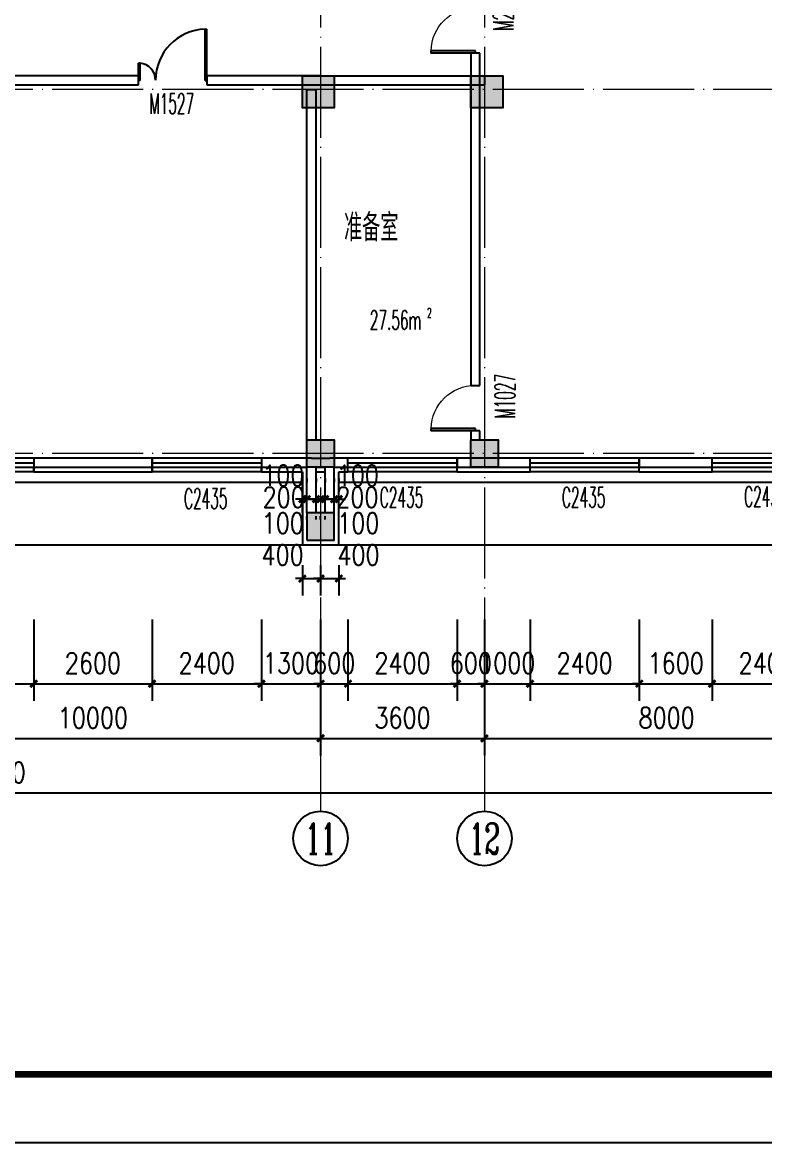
# Model space of a CAD drawing. Extents: x 1417642 to 3570900, y 124798 to 1191112.
# Drawn here: x 1514931 to 1531230, y 635398 to 660007 of the extents above; entities that cross this region are included whole.
import ezdxf
from ezdxf.enums import TextEntityAlignment as Align

# ---------------------------------------------------------------- set-up
doc = ezdxf.new("R2010")
doc.units = 0
doc.header["$LTSCALE"] = 1000
doc.header["$MEASUREMENT"] = 0
doc.linetypes.add('DOTE', pattern=[2.42, 2, -0.2, 0.02, -0.2])
doc.layers.get('0').update_dxf_attribs({"linetype": 'CONTINUOUS'})
doc.layers.get('Defpoints').update_dxf_attribs({"linetype": 'CONTINUOUS'})
for name, color, linetype in [('AXIS', 3, 'CONTINUOUS'), ('AXIS_TEXT', 7, 'CONTINUOUS'), ('colu', 2, 'CONTINUOUS'), ('COLUMN', 9, 'CONTINUOUS'), ('DOTE', 1, 'DOTE'), ('PUB_DIM', 3, 'CONTINUOUS'), ('PUB_HATCH', 8, 'CONTINUOUS'), ('PUB_TEXT', 40, 'CONTINUOUS'), ('PUB_TITLE', 4, 'CONTINUOUS'), ('SPACE', 7, 'CONTINUOUS'), ('SURFACE', 6, 'CONTINUOUS'), ('tiaozheng', 20, 'CONTINUOUS'), ('WALL', 4, 'CONTINUOUS'), ('WINDOW', 2, 'CONTINUOUS'), ('WINDOW_TEXT', 7, 'CONTINUOUS'), ('柱填充 @ 1', 8, 'CONTINUOUS'), ('立面造型', 40, 'CONTINUOUS')]:
    doc.layers.add(name, color=color, linetype=linetype)
doc.styles.add('_TCH_AXIS', font='COMPLEX', dxfattribs={"bigfont": 'GBCBIG'})
doc.styles.add('_TCH_SPACE', font='ROMANS', dxfattribs={"width": 0.7, "height": 5, "bigfont": 'Z'})
doc.styles.add('_TCH_WINDOW', font='ROMANS.shx', dxfattribs={"width": 0.7, "height": 400, "bigfont": 'Z.shx'})
doc.styles.add('DIM_FONT', font='SIMPLEX.shx', dxfattribs={"width": 0.8})
doc.styles.add('Z', font='ROMANS', dxfattribs={"width": 0.7, "bigfont": 'Z'})
doc.dimstyles.new('DIMN150', dxfattribs={"dimscale": 1.5, "dimtxt": 300, "dimasz": 100, "dimexe": 250, "dimexo": 300, "dimgap": 150, "dimtad": 1, "dimdec": 0, "dimzin": 0, "dimdsep": 46, "dimtxsty": 'DIM_FONT', "dimblk": 'ARCHTICK', "dimcen": 0.09, "dimdle": 1.5, "dimclrt": 7, "dimazin": 2, "dimtfac": 1, "dimtdec": 0, "dimtix": 1, "dimtmove": 2, "dimatfit": 3, "dimldrblk": 'ARCHTICK', "dimfxl": 1, "dimtolj": 1, "dimtzin": 0, "dimarcsym": 0})

# ---------------------------------------------------------------- blocks, each defined once
blk = doc.blocks.new('1')
at = {"layer": '柱填充 @ 1', "ltscale": 1000}
for points in [[(1485298, 695334), (1485998, 695334), (1485998, 694634), (1485298, 694634)], [(1488998, 695334), (1489698, 695334), (1489698, 694634), (1488998, 694634)], [(1485398, 687334), (1485998, 687334), (1485998, 686734), (1485398, 686734)], [(1488998, 687334), (1489598, 687334), (1489598, 686734), (1488998, 686734)]]:
    blk.add_hatch(color=256, dxfattribs=at).paths.add_polyline_path(points)
at = {"layer": 'colu', "ltscale": 1000}
for points in [[(1485298, 695334), (1485998, 695334), (1485998, 694634), (1485298, 694634)], [(1488998, 695334), (1489698, 695334), (1489698, 694634), (1488998, 694634)], [(1485398, 687334), (1485998, 687334), (1485998, 686734), (1485398, 686734)], [(1488998, 687334), (1489598, 687334), (1489598, 686734), (1488998, 686734)]]:
    blk.add_lwpolyline(points, close=True, dxfattribs=at)
blk = doc.blocks.new('_ArchTick')
at = {"color": 0, "linetype": 'ByBlock', "const_width": 0.4}
blk.add_lwpolyline([(-0.5, -0.5), (0.5, 0.5)], dxfattribs=at)
blk = doc.blocks.new('*D3293')
at = {"layer": 'Defpoints', "color": 0}
for p in [(1521379, 649535), (1521479, 649535), (1521479, 649535)]:
    blk.add_point(p, dxfattribs=at)
at = {"layer": 'PUB_DIM', "color": 0, "lineweight": -2}
for p, q in [((1521379, 649985), (1521379, 649910)), ((1521379, 649535), (1521229, 649535)), ((1521379, 649535), (1521479, 649535)), ((1521479, 649535), (1521629, 649535)), ((1521479, 649085), (1521479, 649160))]:
    blk.add_line(p, q, dxfattribs=at)
at = {"layer": 'PUB_DIM', "color": 0, "lineweight": -2, "xscale": 150, "yscale": 150, "zscale": 150}
blk.add_blockref('_ArchTick', (1521379, 649535), dxfattribs=at)
at = {"layer": 'PUB_DIM', "color": 0, "lineweight": -2, "xscale": 150, "yscale": 150, "zscale": 150, "rotation": 180}
blk.add_blockref('_ArchTick', (1521479, 649535), dxfattribs=at)
at = {"layer": 'PUB_DIM', "color": 7, "insert": (1520650, 649005), "char_height": 450, "attachment_point": 5, "style": 'DIM_FONT'}
blk.add_mtext('\\A1;100', dxfattribs=at)
blk = doc.blocks.new('*D3294')
at = {"layer": 'Defpoints', "color": 0}
for p in [(1521179, 649535), (1521379, 649535), (1521379, 649535)]:
    blk.add_point(p, dxfattribs=at)
at = {"layer": 'PUB_DIM', "color": 0, "lineweight": -2}
for p, q in [((1521179, 649985), (1521179, 649910)), ((1521179, 649535), (1521029, 649535)), ((1521179, 649535), (1521379, 649535)), ((1521379, 649535), (1521529, 649535)), ((1521379, 649085), (1521379, 649160))]:
    blk.add_line(p, q, dxfattribs=at)
at = {"layer": 'PUB_DIM', "color": 0, "lineweight": -2, "xscale": 150, "yscale": 150, "zscale": 150}
blk.add_blockref('_ArchTick', (1521179, 649535), dxfattribs=at)
at = {"layer": 'PUB_DIM', "color": 0, "lineweight": -2, "xscale": 150, "yscale": 150, "zscale": 150, "rotation": 180}
blk.add_blockref('_ArchTick', (1521379, 649535), dxfattribs=at)
at = {"layer": 'PUB_DIM', "color": 7, "insert": (1520670, 649575), "char_height": 450, "attachment_point": 5, "style": 'DIM_FONT'}
blk.add_mtext('\\A1;200', dxfattribs=at)
blk = doc.blocks.new('*D3295')
at = {"layer": 'Defpoints', "color": 0}
for p in [(1521079, 649535), (1521179, 649535), (1521179, 649535)]:
    blk.add_point(p, dxfattribs=at)
at = {"layer": 'PUB_DIM', "color": 0, "lineweight": -2}
for p, q in [((1521079, 649985), (1521079, 649910)), ((1521079, 649535), (1520929, 649535)), ((1521079, 649535), (1521179, 649535)), ((1521179, 649535), (1521329, 649535)), ((1521179, 649085), (1521179, 649160))]:
    blk.add_line(p, q, dxfattribs=at)
at = {"layer": 'PUB_DIM', "color": 0, "lineweight": -2, "xscale": 150, "yscale": 150, "zscale": 150}
blk.add_blockref('_ArchTick', (1521079, 649535), dxfattribs=at)
at = {"layer": 'PUB_DIM', "color": 0, "lineweight": -2, "xscale": 150, "yscale": 150, "zscale": 150, "rotation": 180}
blk.add_blockref('_ArchTick', (1521179, 649535), dxfattribs=at)
at = {"layer": 'PUB_DIM', "color": 7, "insert": (1520661, 650053), "char_height": 450, "attachment_point": 5, "style": 'DIM_FONT'}
blk.add_mtext('\\A1;100', dxfattribs=at)
blk = doc.blocks.new('*D3296')
at = {"layer": 'Defpoints', "color": 0}
for p in [(1521479, 649535), (1521579, 649535), (1521579, 649535)]:
    blk.add_point(p, dxfattribs=at)
at = {"layer": 'PUB_DIM', "color": 0, "lineweight": -2}
for p, q in [((1521579, 649985), (1521579, 649910)), ((1521479, 649535), (1521329, 649535)), ((1521479, 649535), (1521579, 649535)), ((1521579, 649535), (1521729, 649535)), ((1521479, 649085), (1521479, 649160))]:
    blk.add_line(p, q, dxfattribs=at)
at = {"layer": 'PUB_DIM', "color": 0, "lineweight": -2, "xscale": 150, "yscale": 150, "zscale": 150}
blk.add_blockref('_ArchTick', (1521479, 649535), dxfattribs=at)
at = {"layer": 'PUB_DIM', "color": 0, "lineweight": -2, "xscale": 150, "yscale": 150, "zscale": 150, "rotation": 180}
blk.add_blockref('_ArchTick', (1521579, 649535), dxfattribs=at)
at = {"layer": 'PUB_DIM', "color": 7, "insert": (1522308, 649005), "char_height": 450, "attachment_point": 5, "style": 'DIM_FONT'}
blk.add_mtext('\\A1;100', dxfattribs=at)
blk = doc.blocks.new('*D3297')
at = {"layer": 'Defpoints', "color": 0}
for p in [(1521579, 649535), (1521779, 649535), (1521779, 649535)]:
    blk.add_point(p, dxfattribs=at)
at = {"layer": 'PUB_DIM', "color": 0, "lineweight": -2}
for p, q in [((1521779, 649985), (1521779, 649910)), ((1521579, 649535), (1521429, 649535)), ((1521579, 649535), (1521779, 649535)), ((1521779, 649535), (1521929, 649535)), ((1521579, 649085), (1521579, 649160))]:
    blk.add_line(p, q, dxfattribs=at)
at = {"layer": 'PUB_DIM', "color": 0, "lineweight": -2, "xscale": 150, "yscale": 150, "zscale": 150}
blk.add_blockref('_ArchTick', (1521579, 649535), dxfattribs=at)
at = {"layer": 'PUB_DIM', "color": 0, "lineweight": -2, "xscale": 150, "yscale": 150, "zscale": 150, "rotation": 180}
blk.add_blockref('_ArchTick', (1521779, 649535), dxfattribs=at)
at = {"layer": 'PUB_DIM', "color": 7, "insert": (1522288, 649575), "char_height": 450, "attachment_point": 5, "style": 'DIM_FONT'}
blk.add_mtext('\\A1;200', dxfattribs=at)
blk = doc.blocks.new('*D3298')
at = {"layer": 'Defpoints', "color": 0}
for p in [(1521779, 649535), (1521879, 649535), (1521879, 649535)]:
    blk.add_point(p, dxfattribs=at)
at = {"layer": 'PUB_DIM', "color": 0, "lineweight": -2}
for p, q in [((1521879, 649985), (1521879, 649910)), ((1521779, 649535), (1521629, 649535)), ((1521779, 649535), (1521879, 649535)), ((1521879, 649535), (1522029, 649535)), ((1521779, 649085), (1521779, 649160))]:
    blk.add_line(p, q, dxfattribs=at)
at = {"layer": 'PUB_DIM', "color": 0, "lineweight": -2, "xscale": 150, "yscale": 150, "zscale": 150}
blk.add_blockref('_ArchTick', (1521779, 649535), dxfattribs=at)
at = {"layer": 'PUB_DIM', "color": 0, "lineweight": -2, "xscale": 150, "yscale": 150, "zscale": 150, "rotation": 180}
blk.add_blockref('_ArchTick', (1521879, 649535), dxfattribs=at)
at = {"layer": 'PUB_DIM', "color": 7, "insert": (1522297, 650053), "char_height": 450, "attachment_point": 5, "style": 'DIM_FONT'}
blk.add_mtext('\\A1;100', dxfattribs=at)
blk = doc.blocks.new('*D3605')
at = {"layer": 'Defpoints', "color": 0}
for p in [(1521079, 648533), (1521479, 648533), (1521479, 647789)]:
    blk.add_point(p, dxfattribs=at)
at = {"layer": 'PUB_DIM', "color": 0, "lineweight": -2}
for p, q in [((1521079, 648083), (1521079, 647414)), ((1521479, 648083), (1521479, 647414)), ((1521079, 647789), (1520929, 647789)), ((1521079, 647789), (1521479, 647789)), ((1521479, 647789), (1521629, 647789))]:
    blk.add_line(p, q, dxfattribs=at)
at = {"layer": 'PUB_DIM', "color": 0, "lineweight": -2, "xscale": 150, "yscale": 150, "zscale": 150}
blk.add_blockref('_ArchTick', (1521079, 647789), dxfattribs=at)
at = {"layer": 'PUB_DIM', "color": 0, "lineweight": -2, "xscale": 150, "yscale": 150, "zscale": 150, "rotation": 180}
blk.add_blockref('_ArchTick', (1521479, 647789), dxfattribs=at)
at = {"layer": 'PUB_DIM', "color": 7, "insert": (1520645, 648306), "char_height": 450, "attachment_point": 5, "style": 'DIM_FONT'}
blk.add_mtext('\\A1;400', dxfattribs=at)
blk = doc.blocks.new('*D3606')
at = {"layer": 'Defpoints', "color": 0}
for p in [(1521479, 648533), (1521879, 648533), (1521879, 647789)]:
    blk.add_point(p, dxfattribs=at)
at = {"layer": 'PUB_DIM', "color": 0, "lineweight": -2}
for p, q in [((1521479, 648083), (1521479, 647414)), ((1521879, 648083), (1521879, 647414)), ((1521479, 647789), (1521329, 647789)), ((1521479, 647789), (1521879, 647789)), ((1521879, 647789), (1522029, 647789))]:
    blk.add_line(p, q, dxfattribs=at)
at = {"layer": 'PUB_DIM', "color": 0, "lineweight": -2, "xscale": 150, "yscale": 150, "zscale": 150}
blk.add_blockref('_ArchTick', (1521479, 647789), dxfattribs=at)
at = {"layer": 'PUB_DIM', "color": 0, "lineweight": -2, "xscale": 150, "yscale": 150, "zscale": 150, "rotation": 180}
blk.add_blockref('_ArchTick', (1521879, 647789), dxfattribs=at)
at = {"layer": 'PUB_DIM', "color": 7, "insert": (1522312, 648306), "char_height": 450, "attachment_point": 5, "style": 'DIM_FONT'}
blk.add_mtext('\\A1;400', dxfattribs=at)
blk = doc.blocks.new('*D3984')
at = {"layer": 'Defpoints', "color": 0}
for p in [(1512779, 647339), (1515179, 647339), (1515179, 645479)]:
    blk.add_point(p, dxfattribs=at)
at = {"layer": 'PUB_DIM', "color": 0, "lineweight": -2}
for p, q in [((1512779, 646889), (1512779, 645104)), ((1515179, 646889), (1515179, 645104)), ((1512777, 645479), (1515181, 645479))]:
    blk.add_line(p, q, dxfattribs=at)
at = {"layer": 'PUB_DIM', "color": 0, "lineweight": -2, "xscale": 150, "yscale": 150, "zscale": 150, "rotation": 180}
blk.add_blockref('_ArchTick', (1512779, 645479), dxfattribs=at)
at = {"layer": 'PUB_DIM', "color": 0, "lineweight": -2, "xscale": 150, "yscale": 150, "zscale": 150}
blk.add_blockref('_ArchTick', (1515179, 645479), dxfattribs=at)
at = {"layer": 'PUB_DIM', "color": 7, "insert": (1513979, 645929), "char_height": 450, "attachment_point": 5, "style": 'DIM_FONT'}
blk.add_mtext('\\A1;2400', dxfattribs=at)
blk = doc.blocks.new('*D3985')
at = {"layer": 'Defpoints', "color": 0}
for p in [(1515179, 647339), (1517779, 647339), (1517779, 645479)]:
    blk.add_point(p, dxfattribs=at)
at = {"layer": 'PUB_DIM', "color": 0, "lineweight": -2}
for p, q in [((1515179, 646889), (1515179, 645104)), ((1517779, 646889), (1517779, 645104)), ((1515177, 645479), (1517781, 645479))]:
    blk.add_line(p, q, dxfattribs=at)
at = {"layer": 'PUB_DIM', "color": 0, "lineweight": -2, "xscale": 150, "yscale": 150, "zscale": 150, "rotation": 180}
blk.add_blockref('_ArchTick', (1515179, 645479), dxfattribs=at)
at = {"layer": 'PUB_DIM', "color": 0, "lineweight": -2, "xscale": 150, "yscale": 150, "zscale": 150}
blk.add_blockref('_ArchTick', (1517779, 645479), dxfattribs=at)
at = {"layer": 'PUB_DIM', "color": 7, "insert": (1516479, 645929), "char_height": 450, "attachment_point": 5, "style": 'DIM_FONT'}
blk.add_mtext('\\A1;2600', dxfattribs=at)
blk = doc.blocks.new('*D3986')
at = {"layer": 'Defpoints', "color": 0}
for p in [(1517779, 647339), (1520179, 647339), (1520179, 645479)]:
    blk.add_point(p, dxfattribs=at)
at = {"layer": 'PUB_DIM', "color": 0, "lineweight": -2}
for p, q in [((1517779, 646889), (1517779, 645104)), ((1520179, 646889), (1520179, 645104)), ((1517777, 645479), (1520181, 645479))]:
    blk.add_line(p, q, dxfattribs=at)
at = {"layer": 'PUB_DIM', "color": 0, "lineweight": -2, "xscale": 150, "yscale": 150, "zscale": 150, "rotation": 180}
blk.add_blockref('_ArchTick', (1517779, 645479), dxfattribs=at)
at = {"layer": 'PUB_DIM', "color": 0, "lineweight": -2, "xscale": 150, "yscale": 150, "zscale": 150}
blk.add_blockref('_ArchTick', (1520179, 645479), dxfattribs=at)
at = {"layer": 'PUB_DIM', "color": 7, "insert": (1518979, 645929), "char_height": 450, "attachment_point": 5, "style": 'DIM_FONT'}
blk.add_mtext('\\A1;2400', dxfattribs=at)
blk = doc.blocks.new('*D3987')
at = {"layer": 'Defpoints', "color": 0}
for p in [(1520179, 647339), (1521479, 647339), (1521479, 645479)]:
    blk.add_point(p, dxfattribs=at)
at = {"layer": 'PUB_DIM', "color": 0, "lineweight": -2}
for p, q in [((1520179, 646889), (1520179, 645104)), ((1521479, 646889), (1521479, 645104)), ((1520179, 645479), (1520029, 645479)), ((1520179, 645479), (1521479, 645479)), ((1521479, 645479), (1521629, 645479))]:
    blk.add_line(p, q, dxfattribs=at)
at = {"layer": 'PUB_DIM', "color": 0, "lineweight": -2, "xscale": 150, "yscale": 150, "zscale": 150}
blk.add_blockref('_ArchTick', (1520179, 645479), dxfattribs=at)
at = {"layer": 'PUB_DIM', "color": 0, "lineweight": -2, "xscale": 150, "yscale": 150, "zscale": 150, "rotation": 180}
blk.add_blockref('_ArchTick', (1521479, 645479), dxfattribs=at)
at = {"layer": 'PUB_DIM', "color": 7, "insert": (1520829, 645929), "char_height": 450, "attachment_point": 5, "style": 'DIM_FONT'}
blk.add_mtext('\\A1;1300', dxfattribs=at)
blk = doc.blocks.new('*D3988')
at = {"layer": 'Defpoints', "color": 0}
for p in [(1521479, 647339), (1522079, 647339), (1522079, 645479)]:
    blk.add_point(p, dxfattribs=at)
at = {"layer": 'PUB_DIM', "color": 0, "lineweight": -2}
for p, q in [((1521479, 646889), (1521479, 645104)), ((1522079, 646889), (1522079, 645104)), ((1521479, 645479), (1521329, 645479)), ((1521479, 645479), (1522079, 645479)), ((1522079, 645479), (1522229, 645479))]:
    blk.add_line(p, q, dxfattribs=at)
at = {"layer": 'PUB_DIM', "color": 0, "lineweight": -2, "xscale": 150, "yscale": 150, "zscale": 150}
blk.add_blockref('_ArchTick', (1521479, 645479), dxfattribs=at)
at = {"layer": 'PUB_DIM', "color": 0, "lineweight": -2, "xscale": 150, "yscale": 150, "zscale": 150, "rotation": 180}
blk.add_blockref('_ArchTick', (1522079, 645479), dxfattribs=at)
at = {"layer": 'PUB_DIM', "color": 7, "insert": (1521779, 645929), "char_height": 450, "attachment_point": 5, "style": 'DIM_FONT'}
blk.add_mtext('\\A1;600', dxfattribs=at)
blk = doc.blocks.new('*D3989')
at = {"layer": 'Defpoints', "color": 0}
for p in [(1522079, 647339), (1524479, 647339), (1524479, 645479)]:
    blk.add_point(p, dxfattribs=at)
at = {"layer": 'PUB_DIM', "color": 0, "lineweight": -2}
for p, q in [((1522079, 646889), (1522079, 645104)), ((1524479, 646889), (1524479, 645104)), ((1522077, 645479), (1524481, 645479))]:
    blk.add_line(p, q, dxfattribs=at)
at = {"layer": 'PUB_DIM', "color": 0, "lineweight": -2, "xscale": 150, "yscale": 150, "zscale": 150, "rotation": 180}
blk.add_blockref('_ArchTick', (1522079, 645479), dxfattribs=at)
at = {"layer": 'PUB_DIM', "color": 0, "lineweight": -2, "xscale": 150, "yscale": 150, "zscale": 150}
blk.add_blockref('_ArchTick', (1524479, 645479), dxfattribs=at)
at = {"layer": 'PUB_DIM', "color": 7, "insert": (1523279, 645929), "char_height": 450, "attachment_point": 5, "style": 'DIM_FONT'}
blk.add_mtext('\\A1;2400', dxfattribs=at)
blk = doc.blocks.new('*D3990')
at = {"layer": 'Defpoints', "color": 0}
for p in [(1524479, 647339), (1525079, 647339), (1525079, 645479)]:
    blk.add_point(p, dxfattribs=at)
at = {"layer": 'PUB_DIM', "color": 0, "lineweight": -2}
for p, q in [((1524479, 646889), (1524479, 645104)), ((1525079, 646889), (1525079, 645104)), ((1524479, 645479), (1524329, 645479)), ((1524479, 645479), (1525079, 645479)), ((1525079, 645479), (1525229, 645479))]:
    blk.add_line(p, q, dxfattribs=at)
at = {"layer": 'PUB_DIM', "color": 0, "lineweight": -2, "xscale": 150, "yscale": 150, "zscale": 150}
blk.add_blockref('_ArchTick', (1524479, 645479), dxfattribs=at)
at = {"layer": 'PUB_DIM', "color": 0, "lineweight": -2, "xscale": 150, "yscale": 150, "zscale": 150, "rotation": 180}
blk.add_blockref('_ArchTick', (1525079, 645479), dxfattribs=at)
at = {"layer": 'PUB_DIM', "color": 7, "insert": (1524779, 645929), "char_height": 450, "attachment_point": 5, "style": 'DIM_FONT'}
blk.add_mtext('\\A1;600', dxfattribs=at)
blk = doc.blocks.new('*D3991')
at = {"layer": 'Defpoints', "color": 0}
for p in [(1525079, 647339), (1526079, 647339), (1526079, 645479)]:
    blk.add_point(p, dxfattribs=at)
at = {"layer": 'PUB_DIM', "color": 0, "lineweight": -2}
for p, q in [((1525079, 646889), (1525079, 645104)), ((1526079, 646889), (1526079, 645104)), ((1525079, 645479), (1524929, 645479)), ((1525079, 645479), (1526079, 645479)), ((1526079, 645479), (1526229, 645479))]:
    blk.add_line(p, q, dxfattribs=at)
at = {"layer": 'PUB_DIM', "color": 0, "lineweight": -2, "xscale": 150, "yscale": 150, "zscale": 150}
blk.add_blockref('_ArchTick', (1525079, 645479), dxfattribs=at)
at = {"layer": 'PUB_DIM', "color": 0, "lineweight": -2, "xscale": 150, "yscale": 150, "zscale": 150, "rotation": 180}
blk.add_blockref('_ArchTick', (1526079, 645479), dxfattribs=at)
at = {"layer": 'PUB_DIM', "color": 7, "insert": (1525579, 645929), "char_height": 450, "attachment_point": 5, "style": 'DIM_FONT'}
blk.add_mtext('\\A1;1000', dxfattribs=at)
blk = doc.blocks.new('*D3992')
at = {"layer": 'Defpoints', "color": 0}
for p in [(1526079, 647339), (1528479, 647339), (1528479, 645479)]:
    blk.add_point(p, dxfattribs=at)
at = {"layer": 'PUB_DIM', "color": 0, "lineweight": -2}
for p, q in [((1526079, 646889), (1526079, 645104)), ((1528479, 646889), (1528479, 645104)), ((1526077, 645479), (1528481, 645479))]:
    blk.add_line(p, q, dxfattribs=at)
at = {"layer": 'PUB_DIM', "color": 0, "lineweight": -2, "xscale": 150, "yscale": 150, "zscale": 150, "rotation": 180}
blk.add_blockref('_ArchTick', (1526079, 645479), dxfattribs=at)
at = {"layer": 'PUB_DIM', "color": 0, "lineweight": -2, "xscale": 150, "yscale": 150, "zscale": 150}
blk.add_blockref('_ArchTick', (1528479, 645479), dxfattribs=at)
at = {"layer": 'PUB_DIM', "color": 7, "insert": (1527279, 645929), "char_height": 450, "attachment_point": 5, "style": 'DIM_FONT'}
blk.add_mtext('\\A1;2400', dxfattribs=at)
blk = doc.blocks.new('*D3993')
at = {"layer": 'Defpoints', "color": 0}
for p in [(1528479, 647339), (1530079, 647339), (1530079, 645479)]:
    blk.add_point(p, dxfattribs=at)
at = {"layer": 'PUB_DIM', "color": 0, "lineweight": -2}
for p, q in [((1528479, 646889), (1528479, 645104)), ((1530079, 646889), (1530079, 645104)), ((1528479, 645479), (1528329, 645479)), ((1528479, 645479), (1530079, 645479)), ((1530079, 645479), (1530229, 645479))]:
    blk.add_line(p, q, dxfattribs=at)
at = {"layer": 'PUB_DIM', "color": 0, "lineweight": -2, "xscale": 150, "yscale": 150, "zscale": 150}
blk.add_blockref('_ArchTick', (1528479, 645479), dxfattribs=at)
at = {"layer": 'PUB_DIM', "color": 0, "lineweight": -2, "xscale": 150, "yscale": 150, "zscale": 150, "rotation": 180}
blk.add_blockref('_ArchTick', (1530079, 645479), dxfattribs=at)
at = {"layer": 'PUB_DIM', "color": 7, "insert": (1529279, 645929), "char_height": 450, "attachment_point": 5, "style": 'DIM_FONT'}
blk.add_mtext('\\A1;1600', dxfattribs=at)
blk = doc.blocks.new('*D3994')
at = {"layer": 'Defpoints', "color": 0}
for p in [(1530079, 647339), (1532479, 647339), (1532479, 645479)]:
    blk.add_point(p, dxfattribs=at)
at = {"layer": 'PUB_DIM', "color": 0, "lineweight": -2}
for p, q in [((1530079, 646889), (1530079, 645104)), ((1532479, 646889), (1532479, 645104)), ((1530077, 645479), (1532481, 645479))]:
    blk.add_line(p, q, dxfattribs=at)
at = {"layer": 'PUB_DIM', "color": 0, "lineweight": -2, "xscale": 150, "yscale": 150, "zscale": 150, "rotation": 180}
blk.add_blockref('_ArchTick', (1530079, 645479), dxfattribs=at)
at = {"layer": 'PUB_DIM', "color": 0, "lineweight": -2, "xscale": 150, "yscale": 150, "zscale": 150}
blk.add_blockref('_ArchTick', (1532479, 645479), dxfattribs=at)
at = {"layer": 'PUB_DIM', "color": 7, "insert": (1531279, 645929), "char_height": 450, "attachment_point": 5, "style": 'DIM_FONT'}
blk.add_mtext('\\A1;2400', dxfattribs=at)
blk = doc.blocks.new('*D4039')
at = {"layer": 'AXIS', "color": 0, "lineweight": -2}
for p, q in [((1439479, 645601), (1439479, 642704)), ((1588679, 645601), (1588679, 642704)), ((1439477, 643079), (1588681, 643079))]:
    blk.add_line(p, q, dxfattribs=at)
at = {"layer": 'Defpoints', "color": 0}
for p in [(1439479, 646051), (1588679, 646051), (1588679, 643079)]:
    blk.add_point(p, dxfattribs=at)
at = {"layer": 'AXIS', "color": 0, "lineweight": -2, "xscale": 150, "yscale": 150, "zscale": 150, "rotation": 180}
blk.add_blockref('_ArchTick', (1439479, 643079), dxfattribs=at)
at = {"layer": 'AXIS', "color": 0, "lineweight": -2, "xscale": 150, "yscale": 150, "zscale": 150}
blk.add_blockref('_ArchTick', (1588679, 643079), dxfattribs=at)
at = {"layer": 'AXIS', "color": 7, "insert": (1514079, 643529), "char_height": 450, "attachment_point": 5, "style": 'DIM_FONT'}
blk.add_mtext('\\A1;149200', dxfattribs=at)
blk = doc.blocks.new('*D4068')
at = {"layer": 'AXIS', "color": 0, "lineweight": -2}
for p, q in [((1511479, 646585), (1511479, 643904)), ((1521479, 646585), (1521479, 643904)), ((1511477, 644279), (1521481, 644279))]:
    blk.add_line(p, q, dxfattribs=at)
at = {"layer": 'Defpoints', "color": 0}
for p in [(1511479, 647035), (1521479, 647035), (1521479, 644279)]:
    blk.add_point(p, dxfattribs=at)
at = {"layer": 'AXIS', "color": 0, "lineweight": -2, "xscale": 150, "yscale": 150, "zscale": 150, "rotation": 180}
blk.add_blockref('_ArchTick', (1511479, 644279), dxfattribs=at)
at = {"layer": 'AXIS', "color": 0, "lineweight": -2, "xscale": 150, "yscale": 150, "zscale": 150}
blk.add_blockref('_ArchTick', (1521479, 644279), dxfattribs=at)
at = {"layer": 'AXIS', "color": 7, "insert": (1516479, 644729), "char_height": 450, "attachment_point": 5, "style": 'DIM_FONT'}
blk.add_mtext('\\A1;10000', dxfattribs=at)
blk = doc.blocks.new('*D4069')
at = {"layer": 'AXIS', "color": 0, "lineweight": -2}
for p, q in [((1521479, 646585), (1521479, 643904)), ((1525079, 646585), (1525079, 643904)), ((1521477, 644279), (1525081, 644279))]:
    blk.add_line(p, q, dxfattribs=at)
at = {"layer": 'Defpoints', "color": 0}
for p in [(1521479, 647035), (1525079, 647035), (1525079, 644279)]:
    blk.add_point(p, dxfattribs=at)
at = {"layer": 'AXIS', "color": 0, "lineweight": -2, "xscale": 150, "yscale": 150, "zscale": 150, "rotation": 180}
blk.add_blockref('_ArchTick', (1521479, 644279), dxfattribs=at)
at = {"layer": 'AXIS', "color": 0, "lineweight": -2, "xscale": 150, "yscale": 150, "zscale": 150}
blk.add_blockref('_ArchTick', (1525079, 644279), dxfattribs=at)
at = {"layer": 'AXIS', "color": 7, "insert": (1523279, 644729), "char_height": 450, "attachment_point": 5, "style": 'DIM_FONT'}
blk.add_mtext('\\A1;3600', dxfattribs=at)
blk = doc.blocks.new('*D4070')
at = {"layer": 'AXIS', "color": 0, "lineweight": -2}
for p, q in [((1525079, 646585), (1525079, 643904)), ((1533079, 646585), (1533079, 643904)), ((1525077, 644279), (1533081, 644279))]:
    blk.add_line(p, q, dxfattribs=at)
at = {"layer": 'Defpoints', "color": 0}
for p in [(1525079, 647035), (1533079, 647035), (1533079, 644279)]:
    blk.add_point(p, dxfattribs=at)
at = {"layer": 'AXIS', "color": 0, "lineweight": -2, "xscale": 150, "yscale": 150, "zscale": 150, "rotation": 180}
blk.add_blockref('_ArchTick', (1525079, 644279), dxfattribs=at)
at = {"layer": 'AXIS', "color": 0, "lineweight": -2, "xscale": 150, "yscale": 150, "zscale": 150}
blk.add_blockref('_ArchTick', (1533079, 644279), dxfattribs=at)
at = {"layer": 'AXIS', "color": 7, "insert": (1529079, 644729), "char_height": 450, "attachment_point": 5, "style": 'DIM_FONT'}
blk.add_mtext('\\A1;8000', dxfattribs=at)
blk = doc.blocks.new('$DorLib2D$00000225')
at = {"color": 0}
for p, q in [((0.475, -0.001), (0.475, 0.752)), ((0.475, 0.752), (0.5, 0.752)), ((0.5, -0.001), (0.5, 0.752)), ((-0.5, 0), (-0.5, 0.252)), ((-0.475, 0.252), (-0.5, 0.252)), ((-0.475, 0), (-0.475, 0.252)), ((-0.475, 0), (-0.5, 0)), ((0.475, -0.001), (0.5, -0.001))]:
    blk.add_line(p, q, dxfattribs=at)
for centre, radius, start, end in [((0.505, -0.002), 0.755, 92.2493, 179.7238), ((-0.501, 0.003), 0.251, 359.7899, 84.0974)]:
    blk.add_arc(centre, radius, start, end, dxfattribs=at)
blk = doc.blocks.new('$TCHSYS$WIN2D')
for p, q in [((-0.5, 0.5), (0.5, 0.5)), ((-0.5, 0.5), (-0.5, -0.5)), ((0.5, 0.5), (0.5, -0.5)), ((0.5, 0.167), (-0.5, 0.167)), ((0.5, -0.167), (-0.5, -0.167)), ((-0.5, -0.5), (0.5, -0.5))]:
    blk.add_line(p, q)
blk = doc.blocks.new('$DorLib2D$00000002')
for p, q in [((-0.5, 0), (-0.5, 0.4875)), ((-0.475, 0.4875), (-0.5, 0.4875)), ((-0.475, 0), (-0.475, 0.4875)), ((0.475, 0), (0.475, 0.4875)), ((0.475, 0.4875), (0.5, 0.4875)), ((0.5, 0), (0.5, 0.4875)), ((-0.5, 0), (-0.475, 0)), ((0.5, 0), (0.475, 0))]:
    blk.add_line(p, q)
at = {"lineweight": 13}
for centre, start, end in [((-0.4875, 0), 0, 88.53072), ((0.4875, 0), 91.46928, 180)]:
    blk.add_arc(centre, 0.4875, start, end, dxfattribs=at)
blk = doc.blocks.new('$DorLib2D$00000001')
for p, q in [((0.45, 0.975), (0.5, 0.975)), ((0.45, 0), (0.45, 0.975)), ((0.5, 0), (0.5, 0.975)), ((0.5, 0), (0.45, 0))]:
    blk.add_line(p, q)
at = {"lineweight": 13}
blk.add_arc((0.475, 0), 0.975, 91.4693, 180, dxfattribs=at)
blk = doc.blocks.new('_FZH')
blk.add_lwpolyline([(-0.5, -0.5), (0.5, -0.5), (0.5, 0.5), (-0.5, 0.5)], close=True)
at = {"layer": 'PUB_HATCH'}
blk.add_solid([(-0.5, -0.5), (0.5, -0.5), (-0.5, 0.5), (0.5, 0.5)], dxfattribs=at)

msp = doc.modelspace()

# ---------------------------------------------------------------- linework, layer by layer
at = {"layer": 'AXIS', "lineweight": 0}
for p, q in [((1521478.8, 644543.1, 0), (1521478.8, 642679.1, 0)), ((1525078.8, 644543.1, 0), (1525078.8, 642679.1, 0))]:
    msp.add_line(p, q, dxfattribs=at)
at = {"layer": 'AXIS'}
for centre in [(1521478.8, 642079.1), (1525078.8, 642079.1)]:
    msp.add_circle(centre, 600, dxfattribs=at)
at = {"layer": 'DOTE', "lineweight": 0, "elevation": 0}
for points in [[(1521478.8, 727233.2), (1521478.8, 643548.7)], [(1525078.8, 727233.2), (1525078.8, 643548.7)], [(1597442.3, 658533.2), (1431709.3, 658533.2)], [(1597442.3, 650533.2), (1431709.3, 650533.2)]]:
    msp.add_lwpolyline(points, dxfattribs=at)
at = {"layer": 'PUB_TITLE'}
msp.add_lwpolyline([(1417642.3, 635398.4), (1618342.3, 635398.4), (1618342.3, 761548.4), (1417642.3, 761548.4)], close=True, dxfattribs=at)
at = {"layer": 'PUB_TITLE', "const_width": 150}
msp.add_lwpolyline([(1421392.3, 636898.4), (1616842.3, 636898.4), (1616842.3, 760048.4), (1421392.3, 760048.4)], close=True, dxfattribs=at)
at = {"layer": 'SURFACE'}
for p, q in [((1515178.8, 650133.2), (1515178.8, 650233.2)), ((1517778.8, 650133.2), (1517778.8, 650233.2)), ((1520178.8, 650133.2), (1520178.8, 650233.2)), ((1522078.8, 650133.2), (1522078.8, 650233.2)), ((1524478.8, 650133.2), (1524478.8, 650233.2)), ((1526078.8, 650133.2), (1526078.8, 650233.2)), ((1528478.8, 650133.2), (1528478.8, 650233.2)), ((1530078.8, 650133.2), (1530078.8, 650233.2)), ((1515178.8, 650133.2), (1517778.8, 650133.2)), ((1520178.8, 650133.2), (1521078.8, 650133.2)), ((1521078.8, 650133.2, 0), (1521078.8, 648533.2, 0)), ((1521078.8, 649233.2), (1521078.8, 650133.2)), ((1521378.8, 650133.2), (1521478.8, 650133.2)), ((1521478.8, 650133.2), (1521578.8, 650133.2)), ((1521878.8, 648533.2, 0), (1521878.8, 650133.2, 0)), ((1521878.8, 650133.2), (1522078.8, 650133.2)), ((1521878.8, 649233.2), (1521878.8, 650133.2)), ((1524478.8, 650133.2), (1526078.8, 650133.2)), ((1528478.8, 650133.2), (1530078.8, 650133.2)), ((1521078.8, 648533.2, 0), (1521878.8, 648533.2, 0))]:
    msp.add_line(p, q, dxfattribs=at)
at = {"layer": 'WALL'}
for p, q in [((1524978.8, 659333.2), (1524778.8, 659333.2)), ((1524778.8, 659333.2), (1524778.8, 658533.2)), ((1524978.8, 658533.2), (1524978.8, 659333.2)), ((1517478.8, 658833.2), (1511478.8, 658833.2)), ((1517478.8, 658633.2), (1517478.8, 658833.2)), ((1521478.8, 658833.2), (1518978.8, 658833.2)), ((1518978.8, 658833.2), (1518978.8, 658633.2)), ((1521478.8, 658833.2), (1525078.8, 658833.2)), ((1525078.8, 658833.2), (1525078.8, 658633.2)), ((1511478.8, 658633.2), (1517478.8, 658633.2)), ((1518978.8, 658633.2), (1521478.8, 658633.2)), ((1521178.8, 650833.2), (1521178.8, 658533.2)), ((1521178.8, 658533.2), (1521378.8, 658533.2)), ((1521378.8, 650833.2), (1521378.8, 658533.2)), ((1521478.8, 658633.2), (1525078.8, 658633.2)), ((1524778.8, 658533.2), (1524778.8, 652033.2)), ((1524978.8, 652033.2), (1524978.8, 658533.2)), ((1524778.8, 652033.2), (1524978.8, 652033.2)), ((1524978.8, 651033.2), (1524778.8, 651033.2)), ((1524778.8, 651033.2), (1524778.8, 650833.2)), ((1524978.8, 650833.2), (1524978.8, 651033.2)), ((1521178.8, 650833.2), (1521378.8, 650833.2)), ((1524778.8, 650833.2), (1524978.8, 650833.2)), ((1517778.8, 650433.2), (1515178.8, 650433.2)), ((1515178.8, 650433.2), (1515178.8, 650233.2)), ((1517778.8, 650233.2), (1517778.8, 650433.2)), ((1521278.8, 650433.2), (1520178.8, 650433.2)), ((1520178.8, 650433.2), (1520178.8, 650233.2)), ((1521278.8, 650433.2), (1521478.8, 650433.2)), ((1521478.8, 650433.2), (1521678.8, 650433.2)), ((1522078.8, 650433.2), (1521678.8, 650433.2)), ((1522078.8, 650233.2), (1522078.8, 650433.2)), ((1526078.8, 650433.2), (1524478.8, 650433.2)), ((1524478.8, 650433.2), (1524478.8, 650233.2)), ((1526078.8, 650233.2), (1526078.8, 650433.2)), ((1530078.8, 650433.2), (1528478.8, 650433.2)), ((1528478.8, 650433.2), (1528478.8, 650233.2)), ((1530078.8, 650233.2), (1530078.8, 650433.2)), ((1515178.8, 650233.2), (1517778.8, 650233.2)), ((1520178.8, 650233.2), (1521178.8, 650233.2)), ((1521178.8, 649233.2), (1521178.8, 650233.2)), ((1521378.8, 649233.2), (1521378.8, 650233.2)), ((1521378.8, 650233.2), (1521478.8, 650233.2)), ((1521478.8, 650233.2), (1521578.8, 650233.2)), ((1521578.8, 649233.2), (1521578.8, 650233.2)), ((1521778.8, 650233.2), (1522078.8, 650233.2)), ((1521778.8, 649233.2), (1521778.8, 650233.2)), ((1524478.8, 650233.2), (1526078.8, 650233.2)), ((1528478.8, 650233.2), (1530078.8, 650233.2))]:
    msp.add_line(p, q, dxfattribs=at)
at = {"layer": '立面造型'}
for p, q in [((1521078.8, 649898.6, 0), (1511878.8, 649898.6, 0)), ((1532678.8, 649898.6, 0), (1521878.8, 649898.6, 0)), ((1501878.8, 648533.2, 0), (1536039.8, 648533.2, 0))]:
    msp.add_line(p, q, dxfattribs=at)

# ---------------------------------------------------------------- block references
at = {"layer": 'COLUMN', "lineweight": 0, "xscale": 600, "yscale": 600, "zscale": 600}
msp.add_blockref('_FZH', (1521478.8, 648933.2, 0), dxfattribs=at)
at = {"layer": 'tiaozheng', "color": 2}
msp.add_blockref('1', (35780.9, -36500.5, 0), dxfattribs=at)
at = {"layer": 'WINDOW', "lineweight": 0}
ref = msp.add_blockref('$DorLib2D$00000002', (1524878.8, 660333.2), dxfattribs=dict(at, xscale=-2000, yscale=2000, zscale=-2000, rotation=90))
ref.add_attrib('A', 'M2027', (1525714.5, 659824), dxfattribs={"layer": 'WINDOW_TEXT', "lineweight": 0, "height": 446.25, "rotation": 90, "style": '_TCH_WINDOW', "width": 0.494118})
ref = msp.add_blockref('$DorLib2D$00000225', (1518228.8, 658733.2), dxfattribs=dict(at, xscale=1500, yscale=1500, zscale=1500))
ref.add_attrib('A', 'M1527', (1517719.6, 657997.6), dxfattribs={"layer": 'WINDOW_TEXT', "lineweight": 0, "height": 446.25, "style": '_TCH_WINDOW', "width": 0.494118})
ref = msp.add_blockref('$DorLib2D$00000001', (1524878.8, 651533.2), dxfattribs=dict(at, xscale=-1000, yscale=1000, zscale=-1000, rotation=90))
ref.add_attrib('A', 'M1027', (1525749.1, 651301.3), dxfattribs={"layer": 'WINDOW_TEXT', "lineweight": 0, "height": 446.25, "rotation": 90, "style": '_TCH_WINDOW', "width": 0.494118})
at = {"layer": 'WINDOW', "color": 2}
ref = msp.add_blockref('$TCHSYS$WIN2D', (1513978.8, 650283.2), dxfattribs=dict(at, xscale=-2400, yscale=300, zscale=-2400))
ref.add_attrib('A', 'C2435', (1513480.1, 649322.6), dxfattribs={"layer": 'WINDOW_TEXT', "color": 2, "height": 446.25, "style": '_TCH_WINDOW', "width": 0.494118})
ref = msp.add_blockref('$TCHSYS$WIN2D', (1518978.8, 650283.2), dxfattribs=dict(at, xscale=-2400, yscale=300, zscale=-2400))
ref.add_attrib('A', 'C2435', (1518480.1, 649322.6), dxfattribs={"layer": 'WINDOW_TEXT', "color": 2, "height": 446.25, "style": '_TCH_WINDOW', "width": 0.494118})
ref = msp.add_blockref('$TCHSYS$WIN2D', (1523278.8, 650283.2), dxfattribs=dict(at, xscale=-2400, yscale=-300, zscale=-2400))
ref.add_attrib('A', 'C2435', (1522780.1, 649349), dxfattribs={"layer": 'WINDOW_TEXT', "color": 2, "height": 446.25, "style": '_TCH_WINDOW', "width": 0.494118})
ref = msp.add_blockref('$TCHSYS$WIN2D', (1527278.8, 650283.2), dxfattribs=dict(at, xscale=-2400, yscale=-300, zscale=-2400))
ref.add_attrib('A', 'C2435', (1526780.1, 649349), dxfattribs={"layer": 'WINDOW_TEXT', "color": 2, "height": 446.25, "style": '_TCH_WINDOW', "width": 0.494118})
ref = msp.add_blockref('$TCHSYS$WIN2D', (1531278.8, 650283.2), dxfattribs=dict(at, xscale=-2400, yscale=-300, zscale=-2400))
ref.add_attrib('A', 'C2435', (1530780.1, 649366.7), dxfattribs={"layer": 'WINDOW_TEXT', "color": 2, "height": 446.25, "style": '_TCH_WINDOW', "width": 0.494118})

# ---------------------------------------------------------------- texts
at = {"layer": 'AXIS_TEXT', "style": '_TCH_AXIS'}
for s, width, p, p2 in [('11', 0.875, (1521139.4, 641739.7), (1521818.3, 641739.7)), ('12', 0.724138, (1524739.4, 641739.7), (1525418.3, 641739.7))]:
    msp.add_text(s, height=678.82, dxfattribs=dict(at, width=width)).set_placement(p, p2, align=Align.FIT)
at = {"layer": 'PUB_TEXT', "style": 'Z', "width": 0.7}
msp.add_text('准备室', height=600, dxfattribs=at).set_placement((1521992.2, 655199.2, 0))
at = {"layer": 'SPACE', "style": '_TCH_SPACE', "width": 0.525}
for s, height, p in [('27.56m', 420, (1522561, 653259.2, 0)), ('2', 210, (1523821, 653521.7, 0))]:
    msp.add_text(s, height=height, dxfattribs=at).set_placement(p)

# ---------------------------------------------------------------- dimensions: what is measured, and where the dimension line sits
at = {"layer": 'AXIS'}
for p1, p2, distance, picture, middle in [((1511478.8, 647035.2), (1521478.8, 647035.2), -2756.1, '*D4068', (1516478.8, 644729.1)), ((1521478.8, 647035.2), (1525078.8, 647035.2), -2756.1, '*D4069', (1523278.8, 644729.1)), ((1525078.8, 647035.2), (1533078.8, 647035.2), -2756.1, '*D4070', (1529078.8, 644729.1)), ((1439478.8, 646051.3), (1588678.8, 646051.3), -2972.2, '*D4039', (1514078.8, 643529.1))]:
    dim = msp.add_aligned_dim(p1=p1, p2=p2, distance=distance, dimstyle='DIMN150', dxfattribs=at)
    dim.commit()
    dim.dimension.update_dxf_attribs({"geometry": picture, "text_midpoint": middle})
at = {"layer": 'PUB_DIM'}
for base, p1, p2, angle, picture, middle in [((1521178.8, 649535.3), (1521078.8, 649535.3), (1521178.8, 649535.3), 0, '*D3295', (1520661.1, 650052.8)), ((1521878.8, 649535.3), (1521778.8, 649535.3), (1521878.8, 649535.3), 360, '*D3298', (1522296.6, 650052.8)), ((1521478.8, 649535.3), (1521378.8, 649535.3), (1521478.8, 649535.3), 0, '*D3293', (1520649.9, 649004.6)), ((1521378.8, 649535.3), (1521178.8, 649535.3), (1521378.8, 649535.3), 0, '*D3294', (1520669.8, 649575.1)), ((1521578.8, 649535.3), (1521478.8, 649535.3), (1521578.8, 649535.3), 360, '*D3296', (1522307.8, 649004.6)), ((1521778.8, 649535.3), (1521578.8, 649535.3), (1521778.8, 649535.3), 360, '*D3297', (1522287.9, 649575.1)), ((1521478.8, 647788.8), (1521078.8, 648533.2), (1521478.8, 648533.2), 0, '*D3605', (1520645.3, 648306.3)), ((1521878.8, 647788.8), (1521478.8, 648533.2), (1521878.8, 648533.2), 0, '*D3606', (1522312.3, 648306.3))]:
    dim = msp.add_linear_dim(base=base, p1=p1, p2=p2, angle=angle, dimstyle='DIMN150', dxfattribs=at)
    dim.commit()
    dim.dimension.update_dxf_attribs({"geometry": picture, "text_midpoint": middle, "dimtype": 129})
for p1, p2, picture, middle in [((1512778.8, 647338.9), (1515178.8, 647338.9), '*D3984', (1513978.8, 645929.1)), ((1515178.8, 647338.9), (1517778.8, 647338.9), '*D3985', (1516478.8, 645929.1)), ((1517778.8, 647338.9), (1520178.8, 647338.9), '*D3986', (1518978.8, 645929.1)), ((1520178.8, 647338.9), (1521478.8, 647338.9), '*D3987', (1520828.8, 645929.1)), ((1521478.8, 647338.9), (1522078.8, 647338.9), '*D3988', (1521778.8, 645929.1)), ((1522078.8, 647338.9), (1524478.8, 647338.9), '*D3989', (1523278.8, 645929.1)), ((1524478.8, 647338.9), (1525078.8, 647338.9), '*D3990', (1524778.8, 645929.1)), ((1525078.8, 647338.9), (1526078.8, 647338.9), '*D3991', (1525578.8, 645929.1)), ((1526078.8, 647338.9), (1528478.8, 647338.9), '*D3992', (1527278.8, 645929.1)), ((1528478.8, 647338.9), (1530078.8, 647338.9), '*D3993', (1529278.8, 645929.1)), ((1530078.8, 647338.9), (1532478.8, 647338.9), '*D3994', (1531278.8, 645929.1))]:
    dim = msp.add_aligned_dim(p1=p1, p2=p2, distance=-1859.8, dimstyle='DIMN150', dxfattribs=at)
    dim.commit()
    dim.dimension.update_dxf_attribs({"geometry": picture, "text_midpoint": middle})

doc.saveas('drawing.dxf')
